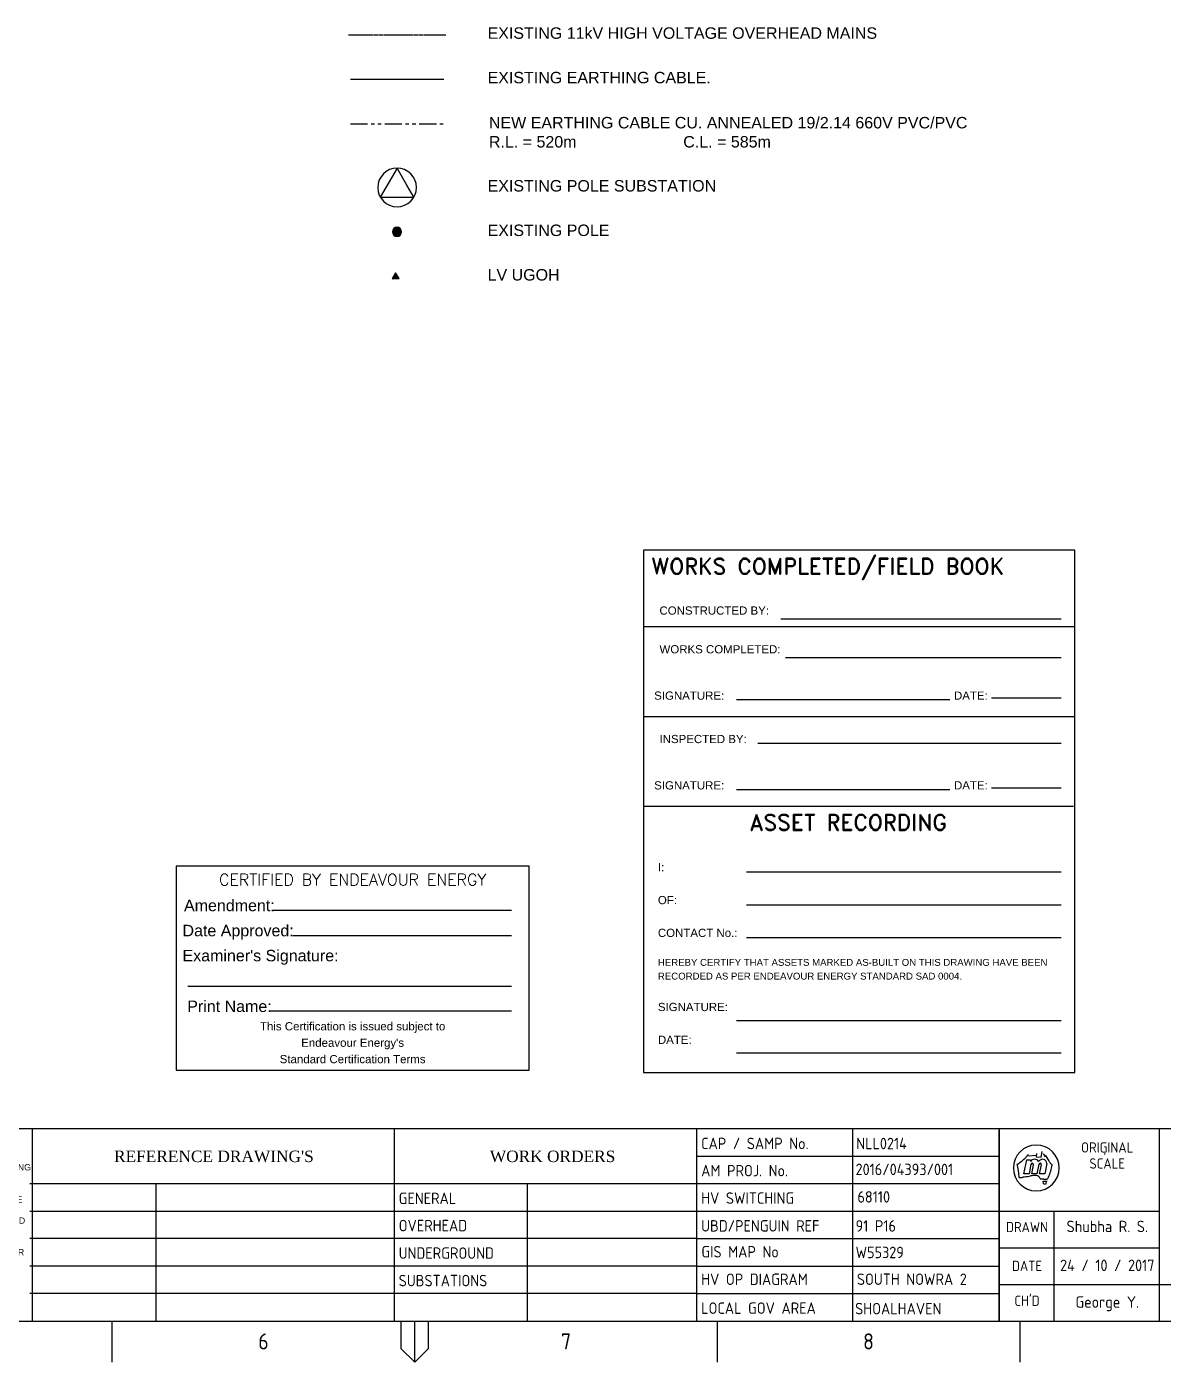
# Paper-space layout 'SHEET3' of a CAD drawing. Header units: metres, sheet in millimetres. Extents: x 491 to 1324, y -5 to 581.
# Drawn here: x 822.8 to 1070.8, y -5.4 to 286 of the extents above; entities that cross this region are included whole.
import ezdxf
from ezdxf.enums import TextEntityAlignment as Align

# ---------------------------------------------------------------- set-up
doc = ezdxf.new("R2010")
doc.units = ezdxf.units.M
doc.linetypes.add('Cable Exist OH', pattern=[1, 1, 0])
doc.linetypes.add('PHANTOM2', pattern=[1.25, 0.625, -0.125, 0.125, -0.125, 0.125, -0.125])
doc.layers.get('0').update_dxf_attribs({"color": 6})
for name, color, linetype in [('_User Miscellaneous1', 7, 'Continuous'), ('Equip_LV_NEW', 2, 'Continuous'), ('Mains_HV_EXT', 7, 'Continuous'), ('Notes', 7, 'Continuous'), ('Sub_SP_TR_HV_LV_EXT', 7, 'Continuous'), ('SupportsOH_SP_TR_HV_LV_SL_EXT', 7, 'Continuous'), ('SupportsUG_SP_EXT', 7, 'Continuous')]:
    doc.layers.add(name, color=color, linetype=linetype)
doc.styles.add('ARIAL', font='arial.ttf', dxfattribs={"height": 2})
doc.styles.add('Elec', font='romand__.ttf')
doc.styles.add('iecISOCP', font='isocp.shx')
doc.styles.add('iecTimesNewRoman', font='times.ttf')
doc.styles.add('POLE_LABEL', font='arial.ttf')
doc.styles.get("Standard").update_dxf_attribs({"font": 'arial.ttf'})
doc.linetypes.add('Cable E UG', pattern='A,6,-0.5,["E",Standard,S=1.7,R=0,X=0.5,Y=-1],-2.9', length=9.4)

# ---------------------------------------------------------------- blocks, each defined once
blk = doc.blocks.new('EE_LOGO_SMALL')
at = {"layer": 'Notes'}
h = blk.add_hatch(color=256, dxfattribs=at)
edge = h.paths.add_edge_path()
edge.add_spline(control_points=[(-1.35, 5.88), (-1.41, 6.52), (-1.98, 6.98), (-2.62, 6.92), (-3.26, 6.85), (-3.72, 6.28), (-3.66, 5.65), (-3.6, 5.01), (-3.03, 4.54), (-2.39, 4.61), (-1.75, 4.67), (-1.28, 5.24), (-1.35, 5.88)], knot_values=[0, 0, 0, 0, 1, 1, 1, 2, 2, 2, 3, 3, 3, 4, 4, 4, 4], degree=3, periodic=0)
h = blk.add_hatch(color=256, dxfattribs=at)
edge = h.paths.add_edge_path()
edge.add_spline(control_points=[(-8.41, 1.95), (-9.16, 1.99), (-9.8, 1.42), (-9.84, 0.67), (-9.89, -0.07), (-9.31, -0.71), (-8.56, -0.75), (-7.82, -0.8), (-7.18, -0.23), (-7.14, 0.52), (-7.09, 1.27), (-7.66, 1.91), (-8.41, 1.95)], knot_values=[0, 0, 0, 0, 1, 1, 1, 2, 2, 2, 3, 3, 3, 4, 4, 4, 4], degree=3, periodic=0)
h = blk.add_hatch(color=256, dxfattribs=at)
edge = h.paths.add_edge_path()
edge.add_spline(control_points=[(-6.81, 4.47), (-7.42, 4.82), (-8.21, 4.62), (-8.57, 4), (-8.92, 3.39), (-8.72, 2.6), (-8.1, 2.25), (-7.49, 1.89), (-6.7, 2.09), (-6.34, 2.71), (-5.98, 3.32), (-6.19, 4.11), (-6.81, 4.47)], knot_values=[0, 0, 0, 0, 1, 1, 1, 2, 2, 2, 3, 3, 3, 4, 4, 4, 4], degree=3, periodic=0)
h = blk.add_hatch(color=256, dxfattribs=at)
edge = h.paths.add_edge_path()
edge.add_spline(control_points=[(-4.19, 5.89), (-4.56, 6.46), (-5.32, 6.62), (-5.88, 6.26), (-6.45, 5.89), (-6.61, 5.13), (-6.25, 4.56), (-5.88, 4), (-5.13, 3.83), (-4.56, 4.2), (-3.99, 4.56), (-3.82, 5.32), (-4.19, 5.89)], knot_values=[0, 0, 0, 0, 1, 1, 1, 2, 2, 2, 3, 3, 3, 4, 4, 4, 4], degree=3, periodic=0)
h = blk.add_hatch(color=256, dxfattribs=at)
edge = h.paths.add_edge_path()
edge.add_spline(control_points=[(-2.5, 2.07), (-3.02, 2.18), (-3.52, 1.86), (-3.63, 1.35), (-3.74, 0.84), (-3.41, 0.33), (-2.91, 0.22), (-2.39, 0.11), (-1.89, 0.43), (-1.78, 0.95), (-1.67, 1.46), (-1.99, 1.96), (-2.5, 2.07)], knot_values=[0, 0, 0, 0, 1, 1, 1, 2, 2, 2, 3, 3, 3, 4, 4, 4, 4], degree=3, periodic=0)
h = blk.add_hatch(color=256, dxfattribs=at)
edge = h.paths.add_edge_path()
edge.add_spline(control_points=[(1.01, 4.87), (1.01, 4.27), (0.53, 3.79), (-0.07, 3.79), (-0.67, 3.79), (-1.16, 4.27), (-1.16, 4.87), (-1.16, 5.47), (-0.67, 5.96), (-0.07, 5.96), (0.53, 5.96), (1.01, 5.47), (1.01, 4.87)], knot_values=[0, 0, 0, 0, 1, 1, 1, 2, 2, 2, 3, 3, 3, 4, 4, 4, 4], degree=3, periodic=0)
edge = h.paths.add_edge_path()
edge.add_spline(control_points=[(-1.36, 3.98), (-1.87, 4.09), (-2.38, 3.77), (-2.49, 3.26), (-2.6, 2.75), (-2.27, 2.24), (-1.76, 2.13), (-1.25, 2.02), (-0.75, 2.35), (-0.64, 2.86), (-0.53, 3.37), (-0.85, 3.87), (-1.36, 3.98)], knot_values=[0, 0, 0, 0, 1, 1, 1, 2, 2, 2, 3, 3, 3, 4, 4, 4, 4], degree=3, periodic=0)
h = blk.add_hatch(color=256, dxfattribs=at)
edge = h.paths.add_edge_path()
edge.add_spline(control_points=[(2.33, 2.37), (2.77, 2.76), (2.8, 3.42), (2.42, 3.85), (2.03, 4.29), (1.37, 4.32), (0.94, 3.94), (0.51, 3.55), (0.47, 2.89), (0.85, 2.46), (1.24, 2.03), (1.9, 1.99), (2.33, 2.37)], knot_values=[0, 0, 0, 0, 1, 1, 1, 2, 2, 2, 3, 3, 3, 4, 4, 4, 4], degree=3, periodic=0)
edge = h.paths.add_edge_path()
edge.add_spline(control_points=[(1.01, 4.87), (1.01, 4.27), (0.53, 3.79), (-0.07, 3.79), (-0.67, 3.79), (-1.16, 4.27), (-1.16, 4.87), (-1.16, 5.47), (-0.67, 5.96), (-0.07, 5.96), (0.53, 5.96), (1.01, 5.47), (1.01, 4.87)], knot_values=[0, 0, 0, 0, 1, 1, 1, 2, 2, 2, 3, 3, 3, 4, 4, 4, 4], degree=3, periodic=0)
h = blk.add_hatch(color=256, dxfattribs=at)
edge = h.paths.add_edge_path()
edge.add_spline(control_points=[(1.01, 4.87), (1.01, 4.27), (0.53, 3.79), (-0.07, 3.79), (-0.67, 3.79), (-1.16, 4.27), (-1.16, 4.87), (-1.16, 5.47), (-0.67, 5.96), (-0.07, 5.96), (0.53, 5.96), (1.01, 5.47), (1.01, 4.87)], knot_values=[0, 0, 0, 0, 1, 1, 1, 2, 2, 2, 3, 3, 3, 4, 4, 4, 4], degree=3, periodic=0)
edge = h.paths.add_edge_path(flags=16)
edge.add_spline(control_points=[(1.01, 4.87), (1.01, 4.27), (0.53, 3.79), (-0.07, 3.79), (-0.67, 3.79), (-1.16, 4.27), (-1.16, 4.87), (-1.16, 5.47), (-0.67, 5.96), (-0.07, 5.96), (0.53, 5.96), (1.01, 5.47), (1.01, 4.87)], knot_values=[0, 0, 0, 0, 1, 1, 1, 2, 2, 2, 3, 3, 3, 4, 4, 4, 4], degree=3, periodic=0)
h = blk.add_hatch(color=256, dxfattribs=at)
edge = h.paths.add_edge_path()
edge.add_spline(control_points=[(2.98, 0.19), (3.52, 0.33), (3.83, 0.88), (3.69, 1.41), (3.55, 1.94), (3.01, 2.26), (2.48, 2.12), (1.95, 1.98), (1.63, 1.43), (1.77, 0.9), (1.91, 0.37), (2.45, 0.05), (2.98, 0.19)], knot_values=[0, 0, 0, 0, 1, 1, 1, 2, 2, 2, 3, 3, 3, 4, 4, 4, 4], degree=3, periodic=0)
h = blk.add_hatch(color=256, dxfattribs=at)
edge = h.paths.add_edge_path()
edge.add_spline(control_points=[(6.99, 4.87), (6.99, 4.04), (6.32, 3.36), (5.48, 3.36), (4.65, 3.36), (3.97, 4.04), (3.97, 4.87), (3.97, 5.71), (4.65, 6.38), (5.48, 6.38), (6.32, 6.38), (6.99, 5.71), (6.99, 4.87)], knot_values=[0, 0, 0, 0, 1, 1, 1, 2, 2, 2, 3, 3, 3, 4, 4, 4, 4], degree=3, periodic=0)
h = blk.add_hatch(color=256, dxfattribs=at)
edge = h.paths.add_edge_path()
edge.add_spline(control_points=[(8.37, 1.14), (9.1, 1.46), (9.42, 2.3), (9.11, 3.02), (8.79, 3.74), (7.95, 4.07), (7.23, 3.75), (6.51, 3.43), (6.18, 2.59), (6.49, 1.87), (6.81, 1.15), (7.65, 0.82), (8.37, 1.14)], knot_values=[0, 0, 0, 0, 1, 1, 1, 2, 2, 2, 3, 3, 3, 4, 4, 4, 4], degree=3, periodic=0)
h = blk.add_hatch(color=256, dxfattribs=at)
edge = h.paths.add_edge_path()
edge.add_spline(control_points=[(8.27, -1.91), (9.01, -1.95), (9.65, -1.38), (9.69, -0.63), (9.74, 0.12), (9.17, 0.75), (8.42, 0.8), (7.67, 0.84), (7.03, 0.27), (6.99, -0.48), (6.95, -1.22), (7.52, -1.87), (8.27, -1.91)], knot_values=[0, 0, 0, 0, 1, 1, 1, 2, 2, 2, 3, 3, 3, 4, 4, 4, 4], degree=3, periodic=0)
h = blk.add_hatch(color=256, dxfattribs=at)
edge = h.paths.add_edge_path()
edge.add_spline(control_points=[(-8.52, -1.1), (-9.24, -1.42), (-9.57, -2.26), (-9.25, -2.98), (-8.94, -3.7), (-8.09, -4.03), (-7.37, -3.71), (-6.65, -3.39), (-6.33, -2.55), (-6.64, -1.83), (-6.96, -1.11), (-7.8, -0.78), (-8.52, -1.1)], knot_values=[0, 0, 0, 0, 1, 1, 1, 2, 2, 2, 3, 3, 3, 4, 4, 4, 4], degree=3, periodic=0)
h = blk.add_hatch(color=256, dxfattribs=at)
edge = h.paths.add_edge_path()
edge.add_spline(control_points=[(-7.14, -4.83), (-7.14, -4), (-6.46, -3.32), (-5.63, -3.32), (-4.8, -3.32), (-4.12, -4), (-4.12, -4.83), (-4.12, -5.67), (-4.8, -6.34), (-5.63, -6.34), (-6.46, -6.34), (-7.14, -5.67), (-7.14, -4.83)], knot_values=[0, 0, 0, 0, 1, 1, 1, 2, 2, 2, 3, 3, 3, 4, 4, 4, 4], degree=3, periodic=0)
h = blk.add_hatch(color=256, dxfattribs=at)
edge = h.paths.add_edge_path()
edge.add_spline(control_points=[(-3.13, -0.15), (-3.66, -0.29), (-3.98, -0.84), (-3.84, -1.37), (-3.7, -1.9), (-3.15, -2.22), (-2.62, -2.08), (-2.09, -1.94), (-1.78, -1.39), (-1.91, -0.86), (-2.06, -0.33), (-2.6, -0.01), (-3.13, -0.15)], knot_values=[0, 0, 0, 0, 1, 1, 1, 2, 2, 2, 3, 3, 3, 4, 4, 4, 4], degree=3, periodic=0)
h = blk.add_hatch(color=256, dxfattribs=at)
edge = h.paths.add_edge_path()
edge.add_spline(control_points=[(-2.48, -2.33), (-2.91, -2.72), (-2.95, -3.38), (-2.56, -3.81), (-2.18, -4.24), (-1.52, -4.28), (-1.08, -3.9), (-0.65, -3.51), (-0.62, -2.85), (-1, -2.42), (-1.39, -1.98), (-2.05, -1.95), (-2.48, -2.33)], knot_values=[0, 0, 0, 0, 1, 1, 1, 2, 2, 2, 3, 3, 3, 4, 4, 4, 4], degree=3, periodic=0)
h = blk.add_hatch(color=256, dxfattribs=at)
edge = h.paths.add_edge_path()
edge.add_spline(control_points=[(-1.16, -4.83), (-1.16, -4.23), (-0.67, -3.74), (-0.07, -3.74), (0.53, -3.74), (1.01, -4.23), (1.01, -4.83), (1.01, -5.43), (0.53, -5.92), (-0.07, -5.92), (-0.67, -5.92), (-1.16, -5.43), (-1.16, -4.83)], knot_values=[0, 0, 0, 0, 1, 1, 1, 2, 2, 2, 3, 3, 3, 4, 4, 4, 4], degree=3, periodic=0)
h = blk.add_hatch(color=256, dxfattribs=at)
edge = h.paths.add_edge_path()
edge.add_spline(control_points=[(1.22, -3.94), (1.73, -4.05), (2.23, -3.73), (2.34, -3.22), (2.45, -2.71), (2.13, -2.2), (1.62, -2.09), (1.11, -1.98), (0.6, -2.3), (0.49, -2.81), (0.38, -3.32), (0.71, -3.83), (1.22, -3.94)], knot_values=[0, 0, 0, 0, 1, 1, 1, 2, 2, 2, 3, 3, 3, 4, 4, 4, 4], degree=3, periodic=0)
h = blk.add_hatch(color=256, dxfattribs=at)
edge = h.paths.add_edge_path()
edge.add_spline(control_points=[(1.2, -5.84), (1.27, -6.47), (1.84, -6.94), (2.47, -6.87), (3.11, -6.81), (3.58, -6.24), (3.51, -5.6), (3.45, -4.96), (2.88, -4.5), (2.24, -4.56), (1.6, -4.63), (1.13, -5.2), (1.2, -5.84)], knot_values=[0, 0, 0, 0, 1, 1, 1, 2, 2, 2, 3, 3, 3, 4, 4, 4, 4], degree=3, periodic=0)
h = blk.add_hatch(color=256, dxfattribs=at)
edge = h.paths.add_edge_path()
edge.add_spline(control_points=[(2.36, -2.03), (2.87, -2.14), (3.37, -1.81), (3.48, -1.3), (3.59, -0.79), (3.27, -0.29), (2.76, -0.18), (2.25, -0.07), (1.74, -0.39), (1.63, -0.9), (1.52, -1.41), (1.85, -1.92), (2.36, -2.03)], knot_values=[0, 0, 0, 0, 1, 1, 1, 2, 2, 2, 3, 3, 3, 4, 4, 4, 4], degree=3, periodic=0)
h = blk.add_hatch(color=256, dxfattribs=at)
edge = h.paths.add_edge_path()
edge.add_spline(control_points=[(4.05, -5.84), (4.41, -6.41), (5.17, -6.58), (5.73, -6.21), (6.3, -5.85), (6.46, -5.09), (6.1, -4.52), (5.73, -3.95), (4.98, -3.79), (4.41, -4.16), (3.84, -4.52), (3.68, -5.28), (4.05, -5.84)], knot_values=[0, 0, 0, 0, 1, 1, 1, 2, 2, 2, 3, 3, 3, 4, 4, 4, 4], degree=3, periodic=0)
h = blk.add_hatch(color=256, dxfattribs=at)
edge = h.paths.add_edge_path()
edge.add_spline(control_points=[(6.66, -4.43), (7.27, -4.78), (8.06, -4.58), (8.42, -3.96), (8.78, -3.35), (8.57, -2.56), (7.96, -2.2), (7.34, -1.84), (6.55, -2.05), (6.2, -2.66), (5.84, -3.28), (6.04, -4.07), (6.66, -4.43)], knot_values=[0, 0, 0, 0, 1, 1, 1, 2, 2, 2, 3, 3, 3, 4, 4, 4, 4], degree=3, periodic=0)
at = {"layer": 'Notes', "lineweight": 0}
for points in [[(1.85, 2.13), (1.85, 2.13)], [(-1.99, -2.08), (-1.99, -2.08)]]:
    blk.add_lwpolyline(points, dxfattribs=at)
for points in [[(-1.35, 5.88), (-1.41, 6.52), (-1.98, 6.98), (-2.62, 6.92), (-3.26, 6.85), (-3.72, 6.28), (-3.66, 5.65), (-3.6, 5.01), (-3.03, 4.54), (-2.39, 4.61), (-1.75, 4.67), (-1.28, 5.24), (-1.35, 5.88)], [(-8.41, 1.95), (-9.16, 1.99), (-9.8, 1.42), (-9.84, 0.67), (-9.89, -0.07), (-9.31, -0.71), (-8.56, -0.75), (-7.82, -0.8), (-7.18, -0.23), (-7.14, 0.52), (-7.09, 1.27), (-7.66, 1.91), (-8.41, 1.95)], [(-6.81, 4.47), (-7.42, 4.82), (-8.21, 4.62), (-8.57, 4), (-8.92, 3.39), (-8.72, 2.6), (-8.1, 2.25), (-7.49, 1.89), (-6.7, 2.09), (-6.34, 2.71), (-5.98, 3.32), (-6.19, 4.11), (-6.81, 4.47)], [(-4.19, 5.89), (-4.56, 6.46), (-5.32, 6.62), (-5.88, 6.26), (-6.45, 5.89), (-6.61, 5.13), (-6.25, 4.56), (-5.88, 4), (-5.13, 3.83), (-4.56, 4.2), (-3.99, 4.56), (-3.82, 5.32), (-4.19, 5.89)], [(-2.5, 2.07), (-3.02, 2.18), (-3.52, 1.86), (-3.63, 1.35), (-3.74, 0.84), (-3.41, 0.33), (-2.91, 0.22), (-2.39, 0.11), (-1.89, 0.43), (-1.78, 0.95), (-1.67, 1.46), (-1.99, 1.96), (-2.5, 2.07)], [(-1.36, 3.98), (-1.87, 4.09), (-2.38, 3.77), (-2.49, 3.26), (-2.6, 2.75), (-2.27, 2.24), (-1.76, 2.13), (-1.25, 2.02), (-0.75, 2.35), (-0.64, 2.86), (-0.53, 3.37), (-0.85, 3.87), (-1.36, 3.98)], [(1.01, 4.87), (1.01, 4.27), (0.53, 3.79), (-0.07, 3.79), (-0.67, 3.79), (-1.16, 4.27), (-1.16, 4.87), (-1.16, 5.47), (-0.67, 5.96), (-0.07, 5.96), (0.53, 5.96), (1.01, 5.47), (1.01, 4.87)], [(1.01, 4.87), (1.01, 4.27), (0.53, 3.79), (-0.07, 3.79), (-0.67, 3.79), (-1.16, 4.27), (-1.16, 4.87), (-1.16, 5.47), (-0.67, 5.96), (-0.07, 5.96), (0.53, 5.96), (1.01, 5.47), (1.01, 4.87)], [(2.33, 2.37), (2.77, 2.76), (2.8, 3.42), (2.42, 3.85), (2.03, 4.29), (1.37, 4.32), (0.94, 3.94), (0.51, 3.55), (0.47, 2.89), (0.85, 2.46), (1.24, 2.03), (1.9, 1.99), (2.33, 2.37)], [(2.98, 0.19), (3.52, 0.33), (3.83, 0.88), (3.69, 1.41), (3.55, 1.94), (3.01, 2.26), (2.48, 2.12), (1.95, 1.98), (1.63, 1.43), (1.77, 0.9), (1.91, 0.37), (2.45, 0.05), (2.98, 0.19)], [(6.99, 4.87), (6.99, 4.04), (6.32, 3.36), (5.48, 3.36), (4.65, 3.36), (3.97, 4.04), (3.97, 4.87), (3.97, 5.71), (4.65, 6.38), (5.48, 6.38), (6.32, 6.38), (6.99, 5.71), (6.99, 4.87)], [(8.37, 1.14), (9.1, 1.46), (9.42, 2.3), (9.11, 3.02), (8.79, 3.74), (7.95, 4.07), (7.23, 3.75), (6.51, 3.43), (6.18, 2.59), (6.49, 1.87), (6.81, 1.15), (7.65, 0.82), (8.37, 1.14)], [(8.27, -1.91), (9.01, -1.95), (9.65, -1.38), (9.69, -0.63), (9.74, 0.12), (9.17, 0.75), (8.42, 0.8), (7.67, 0.84), (7.03, 0.27), (6.99, -0.48), (6.95, -1.22), (7.52, -1.87), (8.27, -1.91)], [(-8.52, -1.1), (-9.24, -1.42), (-9.57, -2.26), (-9.25, -2.98), (-8.94, -3.7), (-8.09, -4.03), (-7.37, -3.71), (-6.65, -3.39), (-6.33, -2.55), (-6.64, -1.83), (-6.96, -1.11), (-7.8, -0.78), (-8.52, -1.1)], [(-7.14, -4.83), (-7.14, -4), (-6.46, -3.32), (-5.63, -3.32), (-4.8, -3.32), (-4.12, -4), (-4.12, -4.83), (-4.12, -5.67), (-4.8, -6.34), (-5.63, -6.34), (-6.46, -6.34), (-7.14, -5.67), (-7.14, -4.83)], [(-3.13, -0.15), (-3.66, -0.29), (-3.98, -0.84), (-3.84, -1.37), (-3.7, -1.9), (-3.15, -2.22), (-2.62, -2.08), (-2.09, -1.94), (-1.78, -1.39), (-1.91, -0.86), (-2.06, -0.33), (-2.6, -0.01), (-3.13, -0.15)], [(-2.48, -2.33), (-2.91, -2.72), (-2.95, -3.38), (-2.56, -3.81), (-2.18, -4.24), (-1.52, -4.28), (-1.08, -3.9), (-0.65, -3.51), (-0.62, -2.85), (-1, -2.42), (-1.39, -1.98), (-2.05, -1.95), (-2.48, -2.33)], [(-1.16, -4.83), (-1.16, -4.23), (-0.67, -3.74), (-0.07, -3.74), (0.53, -3.74), (1.01, -4.23), (1.01, -4.83), (1.01, -5.43), (0.53, -5.92), (-0.07, -5.92), (-0.67, -5.92), (-1.16, -5.43), (-1.16, -4.83)], [(1.22, -3.94), (1.73, -4.05), (2.23, -3.73), (2.34, -3.22), (2.45, -2.71), (2.13, -2.2), (1.62, -2.09), (1.11, -1.98), (0.6, -2.3), (0.49, -2.81), (0.38, -3.32), (0.71, -3.83), (1.22, -3.94)], [(1.2, -5.84), (1.27, -6.47), (1.84, -6.94), (2.47, -6.87), (3.11, -6.81), (3.58, -6.24), (3.51, -5.6), (3.45, -4.96), (2.88, -4.5), (2.24, -4.56), (1.6, -4.63), (1.13, -5.2), (1.2, -5.84)], [(2.36, -2.03), (2.87, -2.14), (3.37, -1.81), (3.48, -1.3), (3.59, -0.79), (3.27, -0.29), (2.76, -0.18), (2.25, -0.07), (1.74, -0.39), (1.63, -0.9), (1.52, -1.41), (1.85, -1.92), (2.36, -2.03)], [(4.05, -5.84), (4.41, -6.41), (5.17, -6.58), (5.73, -6.21), (6.3, -5.85), (6.46, -5.09), (6.1, -4.52), (5.73, -3.95), (4.98, -3.79), (4.41, -4.16), (3.84, -4.52), (3.68, -5.28), (4.05, -5.84)], [(6.66, -4.43), (7.27, -4.78), (8.06, -4.58), (8.42, -3.96), (8.78, -3.35), (8.57, -2.56), (7.96, -2.2), (7.34, -1.84), (6.55, -2.05), (6.2, -2.66), (5.84, -3.28), (6.04, -4.07), (6.66, -4.43)]]:
    blk.add_open_spline(points, degree=3, knots=[0, 0, 0, 0, 1, 1, 1, 2, 2, 2, 3, 3, 3, 4, 4, 4, 4], dxfattribs=at)
blk = doc.blocks.new('EE_COPYRIGHT_A1')
at = {"layer": 'Notes'}
blk.add_circle((9.53, -0.82), 1.15, dxfattribs=at)
at = {"xscale": 0.4, "yscale": 0.4, "zscale": 0.4}
blk.add_blockref('EE_LOGO_SMALL', (3.96, -4.29), dxfattribs=at)
at = {"layer": 'Notes', "insert": (0, 0), "char_height": 1.25, "width": 24.1208, "attachment_point": 1, "style": 'ARIAL'}
blk.add_mtext('\\pt8.75;               ^I{\\H1.2x;C } THIS DRAWING\\P\\pi-8.75,l8.75,t8.75,20;       ^IAND THE ^I\\P\\pi0,t8.75;COPYRIGHT\\P\\pi-8.75,t1.25,8.75;^I^ITHEREIN IS THE PROPERTY  OF \\P\\pi0,l0,t1.25;ENDEAVOUR ENERGY AND MAY NOT BE COPIED, REPRODUCED, DISTRIBUTED, LOANED OR USED WITHOUT THE WRITTEN CONSENT OF ENDEAVOUR ENERGY', dxfattribs=at)
blk = doc.blocks.new('A1_FRAME_TITLE')
at = {"layer": 'Notes', "linetype": 'Continuous'}
for p, q in [((312.46, 47.97), (312.46, 5.97)), ((391.45, 47.97), (391.45, 5.97)), ((457.45, 47.97), (457.45, 5.97)), ((523.45, 47.97), (523.45, 5.97)), ((523.45, 41.97), (523.45, 5.97)), ((523.45, 29.97), (558.45, 29.97)), ((329.95, -3.03), (329.95, 5.97)), ((392.95, 5.97), (392.95, -0.03)), ((395.95, -3.03), (395.95, 5.97)), ((398.95, -0.03), (398.95, 5.97)), ((461.95, 5.97), (461.95, -3.03)), ((527.95, 5.97), (527.95, -3.03)), ((392.95, -0.03), (395.95, -3.03)), ((395.95, -3.03), (398.95, -0.03))]:
    blk.add_line(p, q, dxfattribs=at)
at = {"layer": 'Notes'}
for p, q in [((491.45, 47.97), (491.45, 5.97)), ((523.45, 5.97), (523.45, 47.62)), ((558.45, 5.97), (558.45, 47.97)), ((457.45, 41.97), (523.45, 41.97)), ((528.84, 38.09), (529.46, 41.17)), ((529.46, 41.17), (530.2, 41.17)), ((529.85, 42.05), (531.62, 42.16)), ((530.2, 41.17), (530.26, 40.77)), ((531.62, 42.52), (531.5, 41.82)), ((531.5, 41.82), (532.64, 41.71)), ((532.64, 41.71), (532.83, 42.96)), ((533.47, 42.18), (534.3, 40.9)), ((546.39, 42.48), (546.58, 42.44)), ((529.98, 38.09), (528.84, 38.09)), ((530.4, 40.17), (529.98, 38.09)), ((530.56, 38.09), (530.95, 40.06)), ((531.7, 38.09), (530.56, 38.09)), ((532.11, 40.17), (531.7, 38.09)), ((532.27, 38.09), (532.66, 40.06)), ((533.41, 38.09), (532.27, 38.09)), ((533.86, 40.35), (533.41, 38.09)), ((312, 35.97), (457.45, 35.97)), ((339.45, 35.97), (339.45, 5.97)), ((420.45, 35.97), (420.45, 5.97)), ((457.45, 35.97), (523.45, 35.97)), ((533.91, 36.89), (532.5, 36.97)), ((532.5, 36.97), (533.91, 36.89)), ((533.91, 36.89), (532.5, 36.97)), ((533.14, 35.89), (533.06, 36.47)), ((533.06, 36.47), (533.79, 36.47)), ((533.58, 35.74), (533.14, 35.89)), ((533.79, 36.47), (533.58, 35.74)), ((311.98, 29.92), (457.44, 29.92)), ((457.33, 29.97), (523.45, 29.97)), ((535.43, 5.97), (535.43, 29.97)), ((457.45, 23.97), (311.98, 23.97)), ((457.45, 23.97), (523.45, 23.97)), ((523.45, 21.97), (558.45, 21.97)), ((457.45, 17.97), (311.98, 17.97)), ((457.45, 17.97), (523.45, 17.97)), ((457.45, 11.97), (311.98, 11.97)), ((457.45, 11.97), (523.45, 11.97)), ((523.45, 13.97), (558.45, 13.97)), ((558.45, 13.97), (593.45, 13.97))]:
    blk.add_line(p, q, dxfattribs=at)
at = {"layer": 'Notes', "linetype": 'Continuous', "flags": 128}
for points in [[(-11.55, 47.97), (803.45, 47.97)], [(-11.55, 5.97), (803.45, 5.97)]]:
    blk.add_lwpolyline(points, dxfattribs=at)
at = {"layer": 'Notes'}
for centre, radius, start, end in [((531.55, 39.37), 5, 0, 180), ((521.7, 49.09), 10.59, 308.157, 313.7305), ((524.5, 46.16), 6.54, 313.7309, 319.3045), ((524.5, 46.16), 6.54, 319.3047, 324.8782), ((531.16, 40.21), 1.06, 31.7884, 148.2116), ((532.9, 40.3), 0.961, 2.5982, 150.8098), ((557.99, 57.06), 28.87, 210.1483, 211.8601), ((456.3, -10.21), 93.25, 33.1096, 33.2341), ((531.55, 39.37), 5, 180, 0), ((521.7, 49.09), 10.59, 302.5841, 308.1576), ((506.57, 35.61), 21.32, 10.3053, 12.3306), ((506.57, 35.61), 21.32, 8.2795, 10.3048), ((507.87, 35.8), 20.01, 6.2539, 8.2792), ((507.87, 35.8), 20.01, 4.2291, 6.2543), ((530.67, 40.11), 0.28, 348.6911, 168.6911), ((532.38, 40.11), 0.28, 348.6911, 168.6911), ((527.3, 40.74), 7.69, 331.5942, 341.8897), ((537.83, 42.96), 4.09, 213.1151, 222.4146), ((521.98, 42.48), 13.29, 341.8901, 347.8434), ((535.17, 40.53), 0.484, 222.42, 236.4422), ((535.35, 40.81), 0.815, 236.4359, 244.7422), ((533.24, 40.06), 1.76, 347.8434, 354.1409), ((533.39, 40.04), 1.61, 354.1436, 1.0342), ((528.01, 39.42), 2.15, 265.1734, 270.0504), ((528.01, 39.51), 2.24, 270.0438, 274.7322), ((527.93, 40.42), 3.15, 274.7358, 283.0812), ((529.76, 32.55), 4.93, 97.7419, 103.0814), ((526.04, 59.88), 22.65, 277.7418, 280.8825), ((531.19, 33.09), 4.63, 85.4613, 100.8824), ((531.49, 36.78), 0.924, 46.5875, 85.4612), ((530.64, 35.89), 2.16, 30.1885, 46.5879), ((533.41, 37.45), 0.75, 311.6083, 321.0792), ((533.47, 37.41), 0.675, 321.0838, 331.5982)]:
    blk.add_arc(centre, radius, start, end, dxfattribs=at)
at = {"layer": 'Notes', "xscale": 1.1, "yscale": 1.1, "zscale": 1.1}
blk.add_blockref('EE_COPYRIGHT_A1', (285.56, 40.49), dxfattribs=at)
blk.add_attdef('DRAFT_NUM', (10.62, 23.29), '', height=2.5, rotation=90)
at = {"layer": 'Notes'}
for s, style, p in [('CAP / SAMP No.', 'iecISOCP', (458.44, 43.47)), ('WORK ORDERS', 'iecTimesNewRoman', (412.33, 40.66)), ('AM PROJ. No.', 'iecISOCP', (458.44, 37.55)), ('GENERAL', 'iecISOCP', (392.45, 31.5)), ('HV SWITCHING', 'iecISOCP', (458.44, 31.55)), ('OVERHEAD', 'iecISOCP', (392.45, 25.55)), ('UBD/PENGUIN REF', 'iecISOCP', (458.44, 25.49)), ('UNDERGROUND', 'iecISOCP', (392.45, 19.55)), ('GIS MAP No', 'iecISOCP', (458.49, 19.84)), ('SUBSTATIONS', 'iecISOCP', (392.45, 13.55)), ('HV OP DIAGRAM', 'iecISOCP', (458.44, 13.84)), ('LOCAL GOV AREA', 'iecISOCP', (458.44, 7.54))]:
    blk.add_text(s, height=2.5, dxfattribs=dict(at, style=style)).set_placement(p)
for s, height, style, p in [('ORIGINAL', 2.24, 'iecISOCP', (547.02, 42.73)), ("REFERENCE DRAWING'S", 2.5, 'iecTimesNewRoman', (352.13, 40.66)), ('SCALE', 2.24, 'iecISOCP', (547.02, 39.23)), ('DRAWN', 2.24, 'iecISOCP', (529.54, 25.37)), ('DATE', 2.24, 'iecISOCP', (529.54, 16.88)), ("CH'D", 2.24, 'iecISOCP', (529.54, 9.28)), ('6', 3.5, 'iecISOCP', (362.95, -0.22)), ('7', 3.5, 'iecISOCP', (428.95, -0.22)), ('8', 3.5, 'iecISOCP', (494.95, -0.22))]:
    blk.add_text(s, height=height, dxfattribs=dict(at, style=style)).set_placement(p, align=Align.CENTER)
at = {"layer": 'Notes', "style": 'iecISOCP', "flags": 8}
blk.add_attdef('VERSION_NO', text='', height=2.5, rotation=90, dxfattribs=at).set_placement((281.95, 43.81), align=Align.MIDDLE_CENTER)
at = {"layer": 'Notes', "style": 'iecISOCP'}
for tag, p in [('CAP_NO', (492.27, 43.46)), ('IE_NUM', (492.13, 37.81)), ('REF_No_1', (314.92, 31.95)), ('REF_1', (341.91, 31.95)), ('GEN_WO', (421.38, 31.41)), ('HV_SWITCH', (492.55, 31.81)), ('REF_No_2', (314.92, 25.95)), ('REF_2', (341.91, 25.95)), ('OH_WO', (421.38, 25.46)), ('UBD_REF', (492.13, 25.47)), ('REF_No_3', (314.92, 19.95)), ('REF_3', (341.91, 19.95)), ('UG_WO', (421.38, 19.7)), ('GIS_MAP_No', (492.13, 19.69)), ('REF_No_4', (314.92, 13.95)), ('REF_4', (341.91, 13.95)), ('SUB_WO', (421.38, 13.46)), ('HV_OP_DIAG', (492.41, 13.84)), ('LGA', (492.03, 7.42)), ('ExportID', (-11.47, 2.39))]:
    blk.add_attdef(tag, p, '', height=2.5, dxfattribs=at)
for tag, height, p in [('T1', 3.5, (663.66, 39.47)), ('scale', 2.5, (547.04, 33.27)), ('T2', 3.5, (663.66, 34.35)), ('T3', 3.5, (663.66, 28.92)), ('DRAWN', 2.5, (547.04, 25.37)), ('T4', 3.5, (663.66, 23.66)), ('T5', 3.5, (663.66, 18.23)), ('REV', 5, (799.14, 17.1)), ('DATE', 2.5, (547.04, 16.88)), ('T6', 3.5, (663.66, 12.97)), ('DESIGN', 2.5, (584.7, 9.15)), ('CHD', 2.5, (547.04, 8.88))]:
    blk.add_attdef(tag, text='', height=height, dxfattribs=at).set_placement(p, align=Align.CENTER)
blk.add_attdef('NUM', text='', height=7, dxfattribs=at).set_placement((771.45, 20.12), align=Align.MIDDLE_CENTER)
for tag, p in [('NS', (769.8, 8.12)), ('SHTS', (784.5, 8.12))]:
    blk.add_attdef(tag, text='', height=2.5, dxfattribs=at).set_placement(p, align=Align.MIDDLE)
at = {"layer": 'Notes', "style": 'iecISOCP', "flags": 1}
for tag, p in [('ProjectType', (-6.37, -26.8)), ('ProjectNumber', (3.01, -26.82)), ('DrawingNumber', (14.96, -26.8)), ('ProjectDescription', (27.02, -26.83)), ('ExportDate', (39.74, -26.79)), ('ExportUserName', (48.61, -26.8)), ('DesignerCompanyName', (60.94, -26.79)), ('ExportAreaOfInterest', (76.55, -26.81)), ('GIS_SUCCESS', (91.45, -26.78)), ('CAD_SUCCESS', (101.24, -26.78)), ('DEPOTCODE', (111.56, -26.88)), ('ExportCategories', (119.53, -26.8)), ('Comments', (133.84, -26.88))]:
    blk.add_attdef(tag, p, '', height=1, dxfattribs=at)
blk = doc.blocks.new('NOTE_CERTIFIED-BY-IE')
at = {"color": 7, "linetype": 'Continuous', "lineweight": -3}
for p, q in [((21.25, 34.9), (73.15, 34.9)), ((25.46, 29.41), (73.15, 29.41)), ((2.51, 18.32), (73.15, 18.32)), ((20.45, 12.96), (73.15, 12.96))]:
    blk.add_line(p, q, dxfattribs=at)
blk.add_lwpolyline([(0, 0), (76.98, 0), (76.98, 44.52), (0, 44.52)], close=True)
at = {"color": 7, "lineweight": -3, "style": 'Elec'}
blk.add_text('CERTIFIED BY ENDEAVOUR ENERGY', height=2.52, dxfattribs=at).set_placement((38.51, 41.58), align=Align.MIDDLE_CENTER)
at = {"color": 7, "lineweight": -3}
for s, p in [('Amendment:', (1.7, 35.94)), ('Date Approved:', (1.37, 30.47)), ("Examiner's Signature:", (1.37, 25.01))]:
    blk.add_text(s, height=2.5, dxfattribs=at).set_placement(p, align=Align.MIDDLE_LEFT)
blk.add_text('Print Name:', height=2.5, dxfattribs=at).set_placement((2.4, 11.95), align=Align.BOTTOM_LEFT)
at = {"color": 7, "lineweight": -3, "insert": (38.49, 5.99), "char_height": 1.79, "attachment_point": 5, "line_spacing_factor": 1.2}
blk.add_mtext("This Certification is issued subject to \\PEndeavour Energy's \\PStandard Certification Terms", dxfattribs=at)
at = {"color": 7, "lineweight": -3, "flags": 4}
for tag, p in [('AMENDMENT', (21.25, 34.9)), ('DATE_APPROVED', (25.46, 29.41)), ('PRINT_NAME', (20.45, 12.96))]:
    blk.add_attdef(tag, p, '', height=2.5, dxfattribs=at)
blk = doc.blocks.new('NOTE_WORKS-COMPLETED')
at = {"lineweight": -3}
for p, q in [((94.11, 97.2), (0, 97.2)), ((94.11, 77.62), (0, 77.62)), ((93.87, 58.03), (0, 58.03))]:
    blk.add_line(p, q, dxfattribs=at)
at = {"color": 7, "linetype": 'Continuous', "lineweight": -3}
for p, q in [((30, 99), (91.13, 99)), ((31, 90.55), (91.13, 90.55)), ((75.92, 81.71), (91.13, 81.71)), ((20.3, 81.37), (66.83, 81.37)), ((25, 71.88), (91.13, 71.88)), ((20.3, 61.78), (66.83, 61.78)), ((75.92, 62.13), (91.13, 62.13)), ((22.5, 43.79), (91.13, 43.79)), ((22.5, 36.59), (91.13, 36.59)), ((22.5, 29.42), (91.13, 29.42)), ((20.3, 11.37), (91.13, 11.37)), ((20.3, 4.28), (91.13, 4.28))]:
    blk.add_line(p, q, dxfattribs=at)
at = {"lineweight": -3}
blk.add_lwpolyline([(0, 0), (94.11, 0), (94.11, 113.95), (0, 113.95)], close=True, dxfattribs=at)
at = {"color": 7, "lineweight": -3, "style": 'Elec'}
blk.add_text('WORKS COMPLETED/FIELD BOOK', height=3.5, dxfattribs=at).set_placement((1.75, 110.45), align=Align.MIDDLE_LEFT)
at = {"color": 7, "lineweight": -3}
for s, p in [('CONSTRUCTED BY:', (3.51, 100.79)), ('WORKS COMPLETED:', (3.52, 92.34)), ('INSPECTED BY:', (3.52, 72.76))]:
    blk.add_text(s, height=1.79, dxfattribs=at).set_placement(p, align=Align.MIDDLE_LEFT)
for s, p in [('SIGNATURE:', (10, 82.23)), ('DATE:', (71.45, 82.23)), ('SIGNATURE:', (10, 62.65)), ('DATE:', (71.45, 62.65))]:
    blk.add_text(s, height=1.79, dxfattribs=at).set_placement(p, align=Align.MIDDLE_CENTER)
at = {"color": 7, "lineweight": -3, "style": 'Elec'}
blk.add_text('ASSET RECORDING', height=3.5, dxfattribs=at).set_placement((23.19, 56.32), align=Align.TOP_LEFT)
at = {"color": 7, "lineweight": -3, "insert": (3.17, 45.68), "char_height": 1.79, "width": 89.6105, "attachment_point": 1, "line_spacing_factor": 1.2}
blk.add_mtext('I:\\P\\POF:\\P\\PCONTACT No.:\\P{\\H0.83799x;\\PHEREBY CERTIFY THAT ASSETS MARKED AS-BUILT ON THIS DRAWING HAVE BEEN\\PRECORDED AS PER ENDEAVOUR ENERGY STANDARD SAD 0004.}\\P\\PSIGNATURE:\\P\\PDATE:', dxfattribs=at)
at = {"color": 7, "lineweight": -3}
for tag, p in [('CONSTRUCTEDBY', (32.92, 99.87)), ('WORKSCOMPLETED', (32.93, 91.44)), ('SIGNATURE', (23.86, 81.87)), ('DATE', (77.31, 82.21)), ('INSPECTEDBY', (25.68, 72.38)), ('DATE', (77.75, 62.63)), ('SIGNATURE', (24.59, 62.28)), ('ASSETRECORD', (28.77, 44.53)), ('ASSETRECORDOF', (28.5, 37.33)), ('CONTACTNO', (28.5, 30.15)), ('SIGNATURE', (31.79, 12.95)), ('DATE', (32, 5.02))]:
    blk.add_attdef(tag, p, '', height=1.79, dxfattribs=at)
blk = doc.blocks.new('POLE_EXT')
blk.add_hatch(color=256).paths.add_polyline_path([(-1, 0, 1), (1, 0, 1)])
blk.add_lwpolyline([(-1, 0, 1), (1, 0, 1)], format="xyb", close=True)
for tag, height, flags, p in [('pNumber', 2.5, 8, (-17.84, 2.07)), ('OWNED_BY', 0.2, 9, (1.35, -0.4)), ('SPECIAL_USE', 0.2, 9, (1.35, -0.8)), ('STATE', 0.2, 9, (1.35, -1)), ('cLV', 0.2, 9, (1.35, -1.4)), ('hDepth', 0.2, 9, (1.35, -1.6)), ('hDia', 0.2, 9, (1.35, -1.8)), ('cHV', 0.2, 9, (1.35, -2)), ('PARENT', 0.2, 9, (1.35, -0.6)), ('USAGE', 0.2, 9, (1.35, -1.2)), ('LBRACKET', 0.2, 9, (1.35, -2.2)), ('LExisting', 0.2, 9, (1.35, -2.4)), ('LANTNUMBER', 0.2, 9, (1.35, -2.6)), ('LOther', 0.2, 9, (1.35, -2.8)), ('LRemove', 0.2, 9, (1.35, -3)), ('cLinedev', 0.2, 9, (1.35, -3.4)), ('pExisting', 0.2, 9, (1.35, -3.8)), ('pFooting', 0.2, 9, (1.35, -4.4)), ('pNew', 0.2, 9, (1.35, -4.6)), ('pRelocate', 0.2, 9, (1.35, -5)), ('pRemove', 0.2, 9, (1.35, -5.2)), ('pReplace', 0.2, 9, (1.35, -5.4)), ('pStay', 0.2, 9, (1.35, -5.6)), ('pType', 0.2, 9, (1.35, -5.8)), ('LEGEND', 0.2, 9, (1.35, -3.2)), ('LOCATION', 0.2, 9, (1.35, -3.6)), ('PFNUMBER', 0.2, 9, (1.35, -4)), ('NEWPFNUMBER', 0.2, 9, (1.35, -4.2)), ('cspan', 0.2, 9, (1.35, -6)), ('STREETNAME', 0.2, 9, (1.35, -6.2)), ('SUBURB', 0.2, 9, (1.35, -6.4)), ('OPERATED_BY', 0.2, 9, (1.36, -7.01)), ('NOTES', 0.2, 9, (1.35, -6.6)), ('MAINTAINED_BY', 0.2, 9, (1.36, -6.81))]:
    blk.add_attdef(tag, text='', height=height, dxfattribs=dict(flags=flags)).set_placement(p, align=Align.MIDDLE_LEFT)
at = {"style": 'POLE_LABEL'}
for tag, height, flags, p in [('ASSET_NUM', 2.5, 8, (2, 2)), ('STRUCTURE_PLANT_NUMBER', 0.2, 9, (1.35, 0.03)), ('STREET_CODE', 0.2, 9, (1.35, -0.2))]:
    blk.add_attdef(tag, text='', height=height, dxfattribs=dict(at, flags=flags)).set_placement(p, align=Align.MIDDLE_LEFT)
at = {"flags": 1}
blk.add_attdef('Z', (1.35, -7.33), '', height=0.2, dxfattribs=at)
blk = doc.blocks.new('UGOH_NEW')
blk.add_hatch(color=256).paths.add_polyline_path([(-0.75, 1.7), (0.75, 1.7), (0, 3)])
blk.add_lwpolyline([(-0.75, 1.7), (0.75, 1.7), (0, 3)], close=True)
for tag, flags, p in [('CONSTRUCTED_VOLTAGE', 9, (1.5, 0)), ('ACTUAL_STATUS', 9, (1.5, -1.6)), ('OPERATING_VOLTAGE', 9, (1.5, -0.2)), ('ORIENTATION', 9, (1.5, -0.4)), ('STATE', 9, (1.5, -0.6)), ('OWNED_BY', 9, (1.5, -1)), ('OPERATED_BY', 9, (1.5, -1.2)), ('TYPE', 1, (1.5, -2)), ('USAGE', 9, (1.5, -0.8)), ('MAINTAINED_BY', 9, (1.5, -1.4)), ('NUMBER_OF_PHASES', 9, (1.5, -1.8))]:
    blk.add_attdef(tag, text='', height=0.2, dxfattribs=dict(flags=flags)).set_placement(p, align=Align.MIDDLE_LEFT)
blk = doc.blocks.new('SUB_POLE_EXT')
blk.add_wipeout([(0, 4.22), (0.42, 4.2), (0.83, 4.14), (1.21, 4.05), (1.62, 3.9), (1.99, 3.72), (2.35, 3.51), (2.68, 3.26), (2.99, 2.99), (3.28, 2.66), (3.52, 2.34), (3.76, 1.92), (3.9, 1.62), (4.04, 1.23), (4.18, 0.63), (4.22, 0), (4.18, -0.61), (4.06, -1.15), (3.9, -1.62), (3.58, -2.24), (3.22, -2.73), (2.97, -3.01), (2.68, -3.26), (2.36, -3.5), (2, -3.72), (1.64, -3.89), (1.25, -4.03), (0.82, -4.14), (0.42, -4.2), (0, -4.22), (-0.41, -4.2), (-0.8, -4.15), (-1.21, -4.05), (-1.62, -3.9), (-1.99, -3.73), (-2.35, -3.51), (-2.68, -3.26), (-2.96, -3.02), (-3.23, -2.72), (-3.51, -2.35), (-3.71, -2.01), (-3.91, -1.6), (-4.05, -1.21), (-4.16, -0.76), (-4.22, -0.14), (-4.21, 0.39), (-4.14, 0.83), (-4.03, 1.27), (-3.9, 1.63), (-3.71, 2.02), (-3.5, 2.37), (-3.28, 2.67), (-2.99, 2.99), (-2.68, 3.27), (-2.33, 3.52), (-1.98, 3.73), (-1.63, 3.9), (-1.2, 4.05), (-0.78, 4.15), (-0.4, 4.21)])
blk.add_line((2.16, 0.48), (2.16, 0.48, 0))
blk.add_lwpolyline([(-4.22, 0, 1), (4.22, 0, 1)], format="xyb", close=True)
blk.add_lwpolyline([(2.14, 0.52), (0, 4.22), (-3.66, -2.11), (3.66, -2.11)], close=True)
for tag, height, flags, p in [('ASSET_NUM', 3.5, 8, (2, 2)), ('STREET_CODE', 0.2, 9, (1.5, 0)), ('CONSTRUCTED_VOLTAGE', 0.2, 9, (1.5, -0.2)), ('OPERATING_VOLTAGE', 0.2, 9, (1.5, -0.6)), ('OPERATED_BY', 0.2, 9, (1.5, -0.8)), ('ORIENTATION', 0.2, 9, (1.5, -1.2)), ('OWNED_BY', 0.2, 9, (1.5, -1.4)), ('SECONDARY_VOLTAGE', 0.2, 9, (1.5, -1.6)), ('STATE', 0.2, 9, (1.5, -1.8)), ('SUBSTATION_TYPE', 0.2, 9, (1.5, -2)), ('STREETNAME', 0.2, 9, (1.5, -2.8)), ('SUBURB', 0.2, 9, (1.5, -3)), ('NO_PHASES', 0.2, 9, (1.5, -0.4)), ('MAINTAINED_BY', 0.2, 9, (1.5, -1)), ('USAGE', 0.2, 9, (1.5, -2.2)), ('LEGEND', 0.2, 9, (1.5, -2.4)), ('LOCATION', 0.2, 9, (1.5, -2.6)), ('Z', 0.2, 1, (1.5, -3.4)), ('NOTES', 0.2, 9, (1.5, -3.2))]:
    blk.add_attdef(tag, text='', height=height, dxfattribs=dict(flags=flags)).set_placement(p, align=Align.MIDDLE_LEFT)

psp = doc.layouts.new('SHEET3')

# ---------------------------------------------------------------- linework, layer by layer
at = {"layer": '_User Miscellaneous1', "linetype": 'Cable E UG', "lineweight": 30}
psp.add_line((893.42, 274.57), (913.79, 274.57), dxfattribs=at)
at = {"layer": '_User Miscellaneous1', "linetype": 'PHANTOM2', "lineweight": 30, "ltscale": 6}
psp.add_line((893.42, 264.86), (913.79, 264.86), dxfattribs=at)
at = {"layer": 'Mains_HV_EXT', "linetype": 'Cable Exist OH'}
psp.add_line((893, 284.25), (914.21, 284.24), dxfattribs=at)

# ---------------------------------------------------------------- block references
at = {"layer": '_User Miscellaneous1'}
for name, p in [('NOTE_WORKS-COMPLETED', (957.34, 57.87)), ('NOTE_CERTIFIED-BY-IE', (855.42, 58.37))]:
    psp.add_blockref(name, p, dxfattribs=at)
at = {"layer": 'Equip_LV_NEW', "rotation": 240.7893174440125}
psp.add_blockref('UGOH_NEW', (901.41, 232.54), dxfattribs=at)
at = {"layer": 'SupportsOH_SP_TR_HV_LV_SL_EXT'}
psp.add_blockref('POLE_EXT', (903.6, 241.28), dxfattribs=at)
at = {"layer": 'SupportsUG_SP_EXT'}
ref = psp.add_blockref('A1_FRAME_TITLE', (511.51, -2.33), dxfattribs=at)
ref.add_attrib('DRAWN', 'Shubha R. S.', dxfattribs={"layer": 'Notes', "height": 2.5, "style": 'iecISOCP'}).set_placement((1058.55, 23.04), align=Align.CENTER)
ref.add_attrib('DATE', '24 / 10 / 2017', dxfattribs={"layer": 'Notes', "height": 2.5, "style": 'iecISOCP'}).set_placement((1058.55, 14.55), align=Align.CENTER)
ref.add_attrib('CHD', 'George Y.', dxfattribs={"layer": 'Notes', "height": 2.5, "style": 'iecISOCP'}).set_placement((1058.55, 6.55), align=Align.CENTER)
ref.add_attrib('CAP_NO', 'NLL0214', (1003.78, 41.13), dxfattribs={"layer": 'Notes', "height": 2.5, "style": 'iecISOCP'})
ref.add_attrib('IE_NUM', '2016/04393/001', (1003.64, 35.48), dxfattribs={"layer": 'Notes', "height": 2.5, "style": 'iecISOCP'})
ref.add_attrib('HV_SWITCH', '68110', (1004.05, 29.48), dxfattribs={"layer": 'Notes', "height": 2.5, "style": 'iecISOCP'})
ref.add_attrib('UBD_REF', '91 P16', (1003.64, 23.15), dxfattribs={"layer": 'Notes', "height": 2.5, "style": 'iecISOCP'})
ref.add_attrib('GIS_MAP_No', 'W55329', (1003.64, 17.36), dxfattribs={"layer": 'Notes', "height": 2.5, "style": 'iecISOCP'})
ref.add_attrib('HV_OP_DIAG', 'SOUTH NOWRA 2', (1003.92, 11.52), dxfattribs={"layer": 'Notes', "height": 2.5, "style": 'iecISOCP'})
ref.add_attrib('LGA', 'SHOALHAVEN', (1003.54, 5.1), dxfattribs={"layer": 'Notes', "height": 2.5, "style": 'iecISOCP'})

# ---------------------------------------------------------------- texts
at = {"layer": '_User Miscellaneous1'}
for s, p in [('EXISTING 11kV HIGH VOLTAGE OVERHEAD MAINS ', (923.35, 283.4)), ('EXISTING EARTHING CABLE. ', (923.35, 273.69)), ('EXISTING POLE SUBSTATION', (923.35, 250.08)), ('EXISTING POLE', (923.35, 240.37)), ('LV UGOH ', (923.35, 230.66))]:
    psp.add_text(s, height=2.5, dxfattribs=at).set_placement(p)
at = {"layer": '_User Miscellaneous1', "insert": (923.64, 266.35), "char_height": 2.5, "attachment_point": 1}
psp.add_mtext_dynamic_manual_height_columns('NEW EARTHING CABLE CU. ANNEALED 19/2.14 660V PVC/PVC\\PR.L. = 520m                        C.L. = 585m', width=104.3088, gutter_width=4, heights=[0], dxfattribs=at)

# ---------------------------------------------------------------- next in the draw order: block references
at = {"layer": 'Sub_SP_TR_HV_LV_EXT'}
psp.add_blockref('SUB_POLE_EXT', (903.61, 250.96), dxfattribs=at)

doc.saveas('drawing.dxf')
